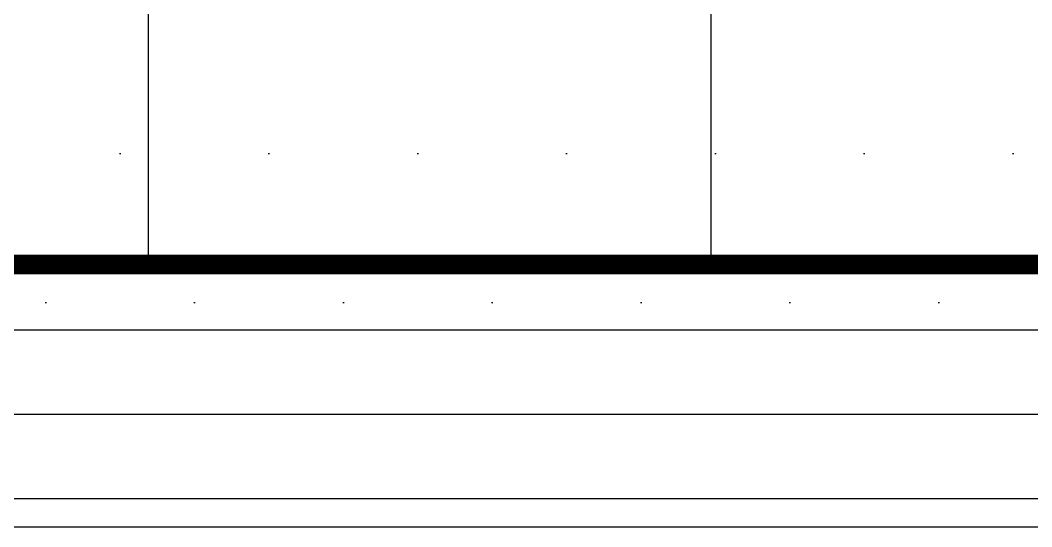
# Model space of a CAD drawing. Header units: millimetres. Extents: x 7294529 to 7346664, y 234399 to 276449.
# Drawn here: x 7335411 to 7335950, y 244699 to 244969 of the extents above; entities that cross this region are included whole.
import ezdxf
from ezdxf.xclip import XClip

# ---------------------------------------------------------------- set-up
doc = ezdxf.new("R2010")
doc.units = ezdxf.units.MM
doc.header["$LTSCALE"] = 100
doc.header["$XCLIPFRAME"] = 2
doc.linetypes.add('U-59B-EX$0$CEN', pattern=[62, 60, -1, 0, -1])
doc.linetypes.add('U-59B-EX$0$HID', pattern=[2.3, 1.5, -0.8])
for name, color, linetype in [('U-59B-EX$0$CEN', 1, 'U-59B-EX$0$CEN'), ('U-59B-EX$0$FIN', 5, 'Continuous'), ('U-59B-EX$0$FUR_욕실', 8, 'Continuous'), ('U-59B-EX$0$HAT', 8, 'Continuous'), ('U-59B-EX$0$S-ELE', 4, 'Continuous'), ('U-59B-EX$0$WAL', 3, 'Continuous'), ('U-59B-EX$0$확장전', 4, 'U-59B-EX$0$HID')]:
    doc.layers.add(name, color=color, linetype=linetype)
doc.layers.add('U-59B-EX$0$Defpoint', color=142, linetype='Continuous', plot=False)
doc.layers.add('U-59B-EX$0$MC', color=152, linetype='Continuous', plot=False)

# ---------------------------------------------------------------- blocks, each defined once
blk = doc.blocks.new('U-59B-EX$0$욕실-39')
at = {"layer": 'U-59B-EX$0$HAT'}
h = blk.add_hatch(dxfattribs=at)
h.set_pattern_fill('_USER', color=256, scale=300, angle=180, double=1, pattern_type=0)
h.set_pattern_definition([(180, (-1320.9, 1400), (-4e-14, -300), []), (270, (-1320.9, 1400), (300, -6e-14), [])])
h.paths.add_polyline_path([(-1320.89, 1400), (0, 1400), (0, 0), (-1320.89, 0)])
h.paths.add_polyline_path([(0, 2300), (-1000, 2300), (-1000, 1440), (0, 1440)])
at = {"layer": 'U-59B-EX$0$Defpoint'}
blk.add_lwpolyline([(-1000, 2300), (-1000, 1400), (-1500, 1400), (-1500, 0), (0, 0), (0, 2300)], close=True, dxfattribs=at)
blk = doc.blocks.new('U-59B-EX$0$S-CEN')
at = {"layer": 'U-59B-EX$0$S-ELE'}
h = blk.add_hatch(dxfattribs=at)
h.set_pattern_fill('DOTS', color=256, scale=50, angle=-90)
h.set_pattern_definition([(270, (-5530, 9382.5), (79.375, -39.6875), [0, -79.375])])
h.paths.add_polyline_path([(-9745, 6015), (-9745, 4945), (-12120, 4945), (-12120, 6520), (-10650, 6520), (-10650, 6015)])
blk.add_lwpolyline([(-12120, 6520), (-12120, 4945), (-9745, 4945), (-9745, 6015), (-10650, 6015), (-10650, 6520), (-12120, 6520)], dxfattribs=at)
blk = doc.blocks.new('U-59B-EX', base_point=(0, 0))
at = {"layer": 'U-59B-EX$0$CEN'}
blk.add_line((6250, -1640), (6250, -4160), dxfattribs=at)
at = {"layer": 'U-59B-EX$0$FIN'}
for p, q in [((6310, -2255), (6310, -4025)), ((6175, -2375), (6175, -4025))]:
    blk.add_line(p, q, dxfattribs=at)
at = {"layer": 'U-59B-EX$0$WAL'}
for p, q in [((6295, -2255), (6295, -4010)), ((6205, -2345), (6205, -4010))]:
    blk.add_line(p, q, dxfattribs=at)
at = {"layer": 'U-59B-EX$0$FUR_욕실', "xscale": -1, "rotation": 90}
blk.add_blockref('U-59B-EX$0$욕실-39', (6170, -3885), dxfattribs=at)
at = {"layer": 'U-59B-EX$0$MC'}
blk.add_line((6170, -1640), (6170, -4165), dxfattribs=at)
at = {"layer": 'U-59B-EX$0$확장전', "const_width": 10}
blk.add_lwpolyline([(6170, -2255), (6170, -3885), (6140, -3885), (6140, -7035)], dxfattribs=at)
at = {"layer": 'U-59B-EX$0$S-ELE', "xscale": -1}
blk.add_blockref('U-59B-EX$0$S-CEN', (-5915, -8865), dxfattribs=at)

msp = doc.modelspace()

# ---------------------------------------------------------------- block references
ref = msp.add_blockref('U-59B-EX', (7332799.36, 251009.38), dxfattribs=dict(xscale=-1, rotation=90))
XClip(ref).set_block_clipping_path([(-200.0000000025, 18.6626555426), (-199.9999999993, -1902.3864105549), (-2065.0000000006, -1902.3864105558), (-2065.0000000006, -980.0000000009), (-5945.0000000005, -980.0000000009), (-5945.0000000005, -9365), (8309.9999999995, -9365), (8309.9999999995, 1.3373444583)])

doc.saveas('drawing.dxf')
